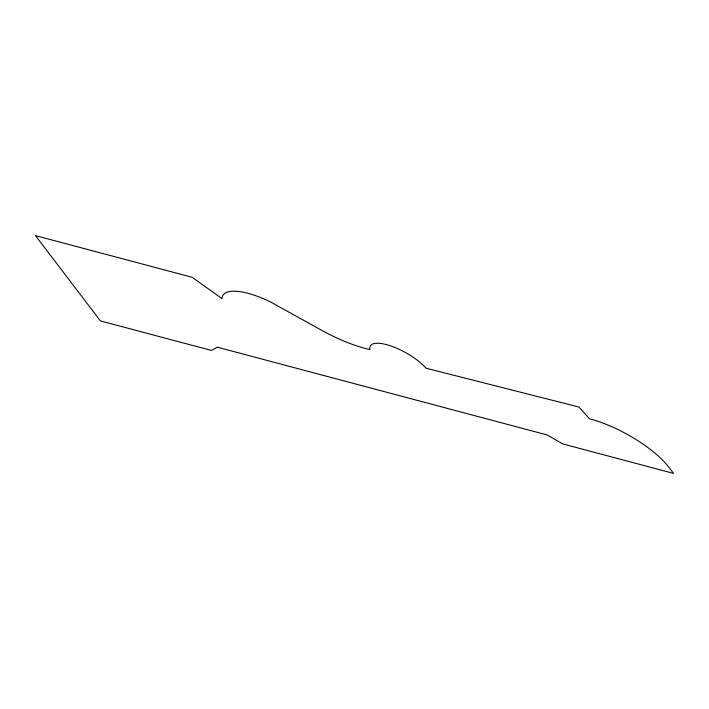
<?xml version="1.0" encoding="UTF-8"?>
<svg xmlns="http://www.w3.org/2000/svg" width="709" height="709" viewBox="0 0 709 709"><rect width="100%" height="100%" fill="white"/><g stroke="black" fill="none" stroke-linecap="round" stroke-linejoin="round"><path stroke-width="1.06" d="M217.406 347.224L211.3 350.414L100.421 320.92L35.45 235.601L192.21 277.308L222.05 298.666A53.246 17.69 29 0 1 270.244 301.795L318.917 328.746A77.316 25.684 29 0 0 369.983 349.581A34.147 11.344 29 0 1 390.287 345.779A34.147 11.344 29 0 1 426.029 368.219L578.881 407.019L589.551 418.806A65.955 21.908 29 0 1 667.674 465.68L673.55 473.399L562.671 443.896L547.18 434.954L217.406 347.224"/></g></svg>
